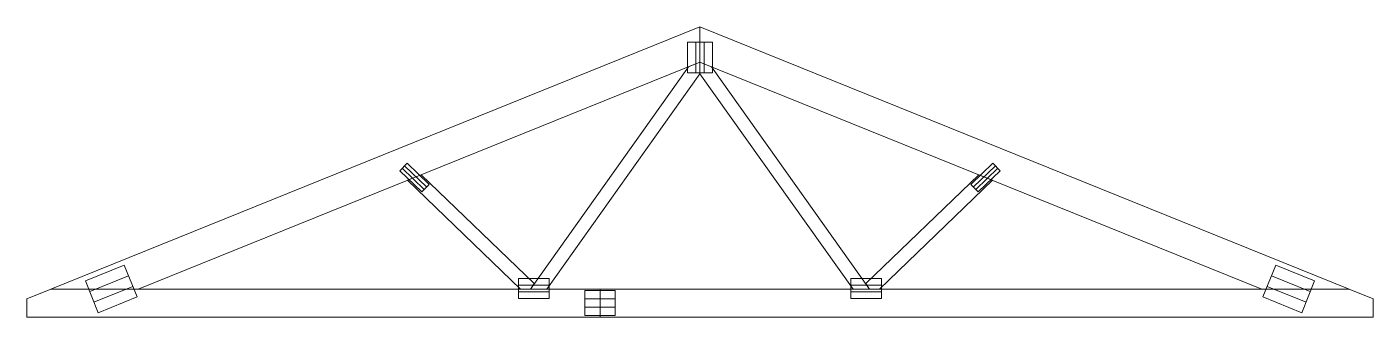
# Model space of a CAD drawing. Extents: x -3500 to 3500, y 0 to 1509.
import ezdxf

# ---------------------------------------------------------------- set-up
doc = ezdxf.new("R2010")
doc.units = 0
doc.layers.add('PLATE', color=7, linetype='Continuous')
doc.layers.add('TIMBER', color=7, linetype='Continuous')

msp = doc.modelspace()

# ---------------------------------------------------------------- linework, layer by layer
at = {"layer": 'PLATE', "color": 0, "lineweight": 0}
for p, q in [((-21.7, 1270.1), (-21.7, 1429.1)), ((21.7, 1270.1), (21.7, 1429.1)), ((-1434.3, 663.9), (-1548.8, 774.2)), ((-1421.6, 677.1), (-1536.1, 787.4)), ((1421.6, 677.1), (1536.1, 787.4)), ((1434.3, 663.9), (1548.8, 774.2)), ((-2971.6, 214.6), (-3173.7, 132.9)), ((2971.6, 214.6), (3173.7, 132.9)), ((-2949.4, 159.6), (-3151.5, 77.9)), ((-943.9, 165.7), (-784.9, 165.7)), ((943.9, 165.7), (784.9, 165.7)), ((2949.4, 159.6), (3151.5, 77.9)), ((-943.9, 131.3), (-784.9, 131.3)), ((-599.5, 94.2), (-440.5, 94.2)), ((943.9, 131.3), (784.9, 131.3)), ((-599.5, 50.8), (-440.5, 50.8))]:
    msp.add_line(p, q, dxfattribs=at)
for points in [[(-65, 1429.1), (-65, 1270.1), (65, 1270.1), (65, 1429.1)], [(-1561.6, 761), (-1447, 650.7), (-1408.9, 690.3), (-1523.4, 800.6)], [(1523.4, 800.6), (1408.9, 690.3), (1447, 650.7), (1561.6, 761)], [(-3129.3, 22.9), (-2927.1, 104.6), (-2993.8, 269.6), (-3195.9, 188)], [(3195.9, 188), (2993.8, 269.6), (2927.1, 104.6), (3129.3, 22.9)], [(-784.9, 200), (-943.9, 200), (-943.9, 97), (-784.9, 97)], [(784.9, 97), (943.9, 97), (943.9, 200), (784.9, 200)], [(-440.5, 137.5), (-599.5, 137.5), (-599.5, 7.5), (-440.5, 7.5)]]:
    msp.add_lwpolyline(points, close=True, dxfattribs=at)
at = {"layer": 'TIMBER', "color": 0, "lineweight": 0}
for points in [[(-3376.2, 145), (-2922.4, 145), (0, 1325.7), (0, 1509.1)], [(0, 1509.1), (0, 1325.7), (2922.4, 145), (3376.2, 145)], [(0, 1265.3), (0, 1325.7), (-60.2, 1301.4), (-882.1, 145), (-796.3, 145)], [(60.2, 1301.4), (0, 1325.7), (0, 1265.3), (796.3, 145), (882.1, 145)], [(-1449.7, 740), (-1520.8, 711.3), (-932.6, 145), (-882.1, 145), (-861.6, 173.8)], [(1520.8, 711.3), (1449.7, 740), (861.6, 173.8), (882.1, 145), (932.6, 145)], [(-520, 0), (-520, 145), (-3376.2, 145), (-3500, 95), (-3500, 0)], [(3500, 0), (3500, 95), (3376.2, 145), (-520, 145), (-520, 0)]]:
    msp.add_lwpolyline(points, close=True, dxfattribs=at)

doc.saveas('drawing.dxf')
